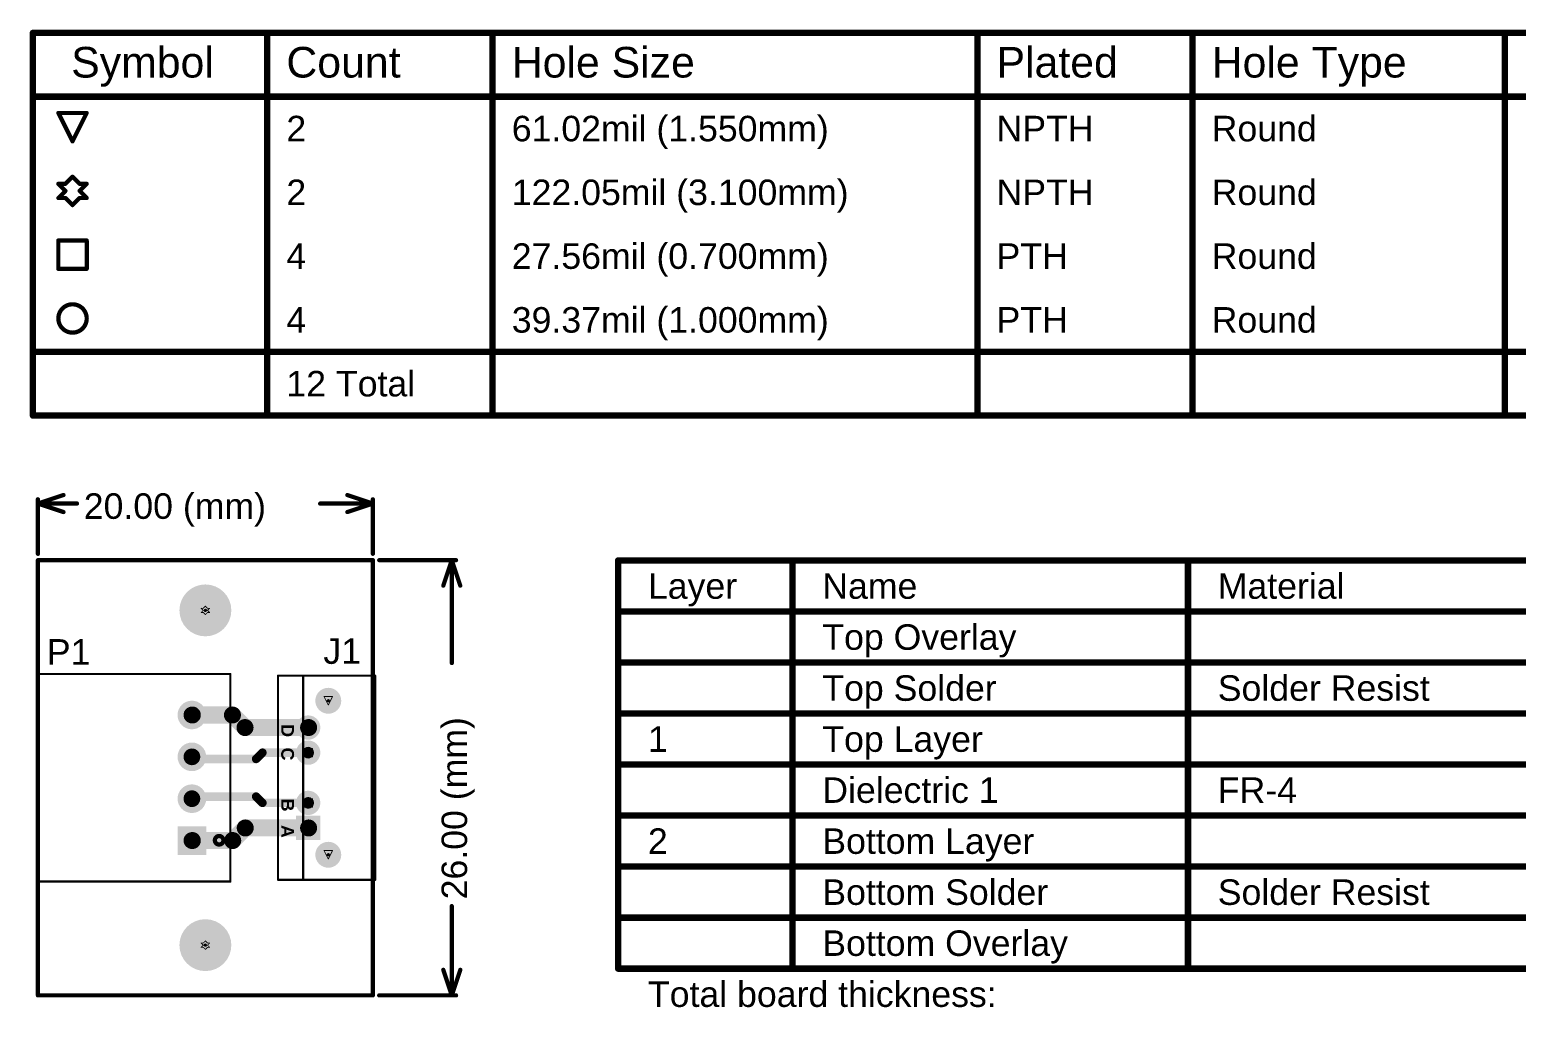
# Model space of a CAD drawing. Header units: inches. Extents: x 0 to 177, y -14 to 45.
# Drawn here: x -0.5 to 88.3, y -13.7 to 44.7 of the extents above; entities that cross this region are included whole.
import ezdxf

# ---------------------------------------------------------------- set-up
doc = ezdxf.new("R2010")
doc.units = ezdxf.units.IN
for name, color, linetype in [('Board Outline', 216, 'Continuous'), ('Bottom Layer', 5, 'Continuous'), ('Bottom Solder', 6, 'Continuous'), ('Dimensions', 6, 'Continuous'), ('Drill Drawing', 1, 'Continuous'), ('Fabrication', 76, 'Continuous'), ('Multi-Layer', 9, 'Continuous'), ('Pad Holes', 156, 'Continuous'), ('Top Layer', 1, 'Continuous'), ('Top Overlay', 2, 'Continuous'), ('Top Solder', 216, 'Continuous')]:
    doc.layers.add(name, color=color, linetype=linetype)
doc.styles.add('Arial', font='', dxfattribs={"height": 0.2})
doc.styles.add('Arial_Bold', font='', dxfattribs={"height": 0.2})
doc.styles.get('Arial').set_extended_font_data('Arial')
doc.styles.get('Arial_Bold').set_extended_font_data('Arial', bold=True)

# ---------------------------------------------------------------- blocks, each defined once
blk = doc.blocks.new('HY41226288AM0618W_1')
at = {"layer": 'Bottom Layer'}
h = blk.add_hatch(color=5, dxfattribs=at)
edge = h.paths.add_edge_path()
edge.add_arc((-3, -0.6), 0.625, 0, 360)
h = blk.add_hatch(color=5, dxfattribs=at)
edge = h.paths.add_edge_path()
edge.add_arc((-1.5, -0.6), 0.625, 0, 360)
h = blk.add_hatch(color=5, dxfattribs=at)
edge = h.paths.add_edge_path()
edge.add_arc((1.5, -0.6), 0.625, 0, 360)
blk.add_hatch(color=5, dxfattribs=at).paths.add_polyline_path([(2.375, 0.025), (3.625, 0.025), (3.625, -1.225), (2.375, -1.225)])
at = {"layer": 'Bottom Solder'}
h = blk.add_hatch(color=6, dxfattribs=at)
edge = h.paths.add_edge_path()
edge.add_arc((-4.6, 0.6), 0.102, 0, 360)
h = blk.add_hatch(color=6, dxfattribs=at)
edge = h.paths.add_edge_path()
edge.add_arc((-3, -0.6), 0.727, 0, 360)
h = blk.add_hatch(color=6, dxfattribs=at)
edge = h.paths.add_edge_path()
edge.add_arc((-1.5, -0.6), 0.727, 0, 360)
h = blk.add_hatch(color=6, dxfattribs=at)
edge = h.paths.add_edge_path()
edge.add_arc((1.5, -0.6), 0.727, 0, 360)
blk.add_hatch(color=6, dxfattribs=at).paths.add_polyline_path([(2.273, 0.127), (3.727, 0.127), (3.727, -1.327), (2.273, -1.327)])
h = blk.add_hatch(color=6, dxfattribs=at)
edge = h.paths.add_edge_path()
edge.add_arc((4.6, 0.6), 0.102, 0, 360)
at = {"layer": 'Multi-Layer'}
h = blk.add_hatch(color=9, dxfattribs=at)
edge = h.paths.add_edge_path()
edge.add_arc((-3, -0.6), 0.625, 0, 360)
h = blk.add_hatch(color=9, dxfattribs=at)
edge = h.paths.add_edge_path()
edge.add_arc((-1.5, -0.6), 0.625, 0, 360)
h = blk.add_hatch(color=9, dxfattribs=at)
edge = h.paths.add_edge_path()
edge.add_arc((1.5, -0.6), 0.625, 0, 360)
blk.add_hatch(color=9, dxfattribs=at).paths.add_polyline_path([(2.375, 0.025), (3.625, 0.025), (3.625, -1.225), (2.375, -1.225)])
at = {"layer": 'Pad Holes'}
h = blk.add_hatch(color=7, dxfattribs=at)
edge = h.paths.add_edge_path()
edge.add_arc((-4.6, 0.6), 0.775, 0, 360)
h = blk.add_hatch(color=7, dxfattribs=at)
edge = h.paths.add_edge_path()
edge.add_arc((4.6, 0.6), 0.775, 0, 360)
h = blk.add_hatch(color=7, dxfattribs=at)
edge = h.paths.add_edge_path()
edge.add_arc((-3, -0.6), 0.35, 0, 360)
h = blk.add_hatch(color=7, dxfattribs=at)
edge = h.paths.add_edge_path()
edge.add_arc((-1.5, -0.6), 0.35, 0, 360)
h = blk.add_hatch(color=7, dxfattribs=at)
edge = h.paths.add_edge_path()
edge.add_arc((1.5, -0.6), 0.35, 0, 360)
h = blk.add_hatch(color=7, dxfattribs=at)
edge = h.paths.add_edge_path()
edge.add_arc((3, -0.6), 0.35, 0, 360)
at = {"layer": 'Top Layer'}
h = blk.add_hatch(color=1, dxfattribs=at)
edge = h.paths.add_edge_path()
edge.add_arc((-3, -0.6), 0.625, 0, 360)
h = blk.add_hatch(color=1, dxfattribs=at)
edge = h.paths.add_edge_path()
edge.add_arc((-1.5, -0.6), 0.625, 0, 360)
h = blk.add_hatch(color=1, dxfattribs=at)
edge = h.paths.add_edge_path()
edge.add_arc((1.5, -0.6), 0.625, 0, 360)
blk.add_hatch(color=1, dxfattribs=at).paths.add_polyline_path([(2.375, 0.025), (3.625, 0.025), (3.625, -1.225), (2.375, -1.225)])
at = {"layer": 'Top Solder'}
h = blk.add_hatch(color=216, dxfattribs=at)
edge = h.paths.add_edge_path()
edge.add_arc((-4.6, 0.6), 0.102, 0, 360)
h = blk.add_hatch(color=216, dxfattribs=at)
edge = h.paths.add_edge_path()
edge.add_arc((-3, -0.6), 0.727, 0, 360)
h = blk.add_hatch(color=216, dxfattribs=at)
edge = h.paths.add_edge_path()
edge.add_arc((-1.5, -0.6), 0.727, 0, 360)
h = blk.add_hatch(color=216, dxfattribs=at)
edge = h.paths.add_edge_path()
edge.add_arc((1.5, -0.6), 0.727, 0, 360)
blk.add_hatch(color=216, dxfattribs=at).paths.add_polyline_path([(2.273, 0.127), (3.727, 0.127), (3.727, -1.327), (2.273, -1.327)])
h = blk.add_hatch(color=216, dxfattribs=at)
edge = h.paths.add_edge_path()
edge.add_arc((4.6, 0.6), 0.102, 0, 360)
at = {"layer": 'Top Overlay', "const_width": 0.127}
for points in [[(-6.1, -0.9), (-6.1, 3.4)], [(6.1, 3.4), (-6.1, 3.4)], [(6.1, -0.9), (6.1, 3.4)], [(6.1, -0.9), (-6.1, -0.9)], [(-6.1, -2.4), (-6.1, -0.9)], [(6.1, -0.9), (-6.1, -0.9)], [(6.1, -2.4), (6.1, -0.9)], [(6.1, -2.4), (-6.1, -2.4)]]:
    blk.add_lwpolyline(points, dxfattribs=at)
at = {"layer": 'Top Overlay', "const_width": 0.0635}
for points in [[(-6.132, 3.4, 1), (-6.068, 3.4, 1)], [(-6.132, 3.4, 1), (-6.068, 3.4, 1)], [(6.068, 3.4, 1), (6.132, 3.4, 1)], [(6.068, 3.4, 1), (6.132, 3.4, 1)], [(-6.132, -0.9, 1), (-6.068, -0.9, 1)], [(-6.132, -0.9, 1), (-6.068, -0.9, 1)], [(-6.132, -0.9, 1), (-6.068, -0.9, 1)], [(-6.132, -0.9, 1), (-6.068, -0.9, 1)], [(6.068, -0.9, 1), (6.132, -0.9, 1)], [(6.068, -0.9, 1), (6.132, -0.9, 1)], [(6.068, -0.9, 1), (6.132, -0.9, 1)], [(6.068, -0.9, 1), (6.132, -0.9, 1)], [(-6.132, -2.4, 1), (-6.068, -2.4, 1)], [(-6.132, -2.4, 1), (-6.068, -2.4, 1)], [(6.068, -2.4, 1), (6.132, -2.4, 1)], [(6.068, -2.4, 1), (6.132, -2.4, 1)]]:
    blk.add_lwpolyline(points, format="xyb", close=True, dxfattribs=at)
at = {"layer": 'Top Overlay', "style": 'Arial_Bold'}
for s, p in [('D', (-3.2, -2.21)), ('C', (-1.803, -2.21)), ('B', (1.245, -2.21)), ('A', (2.819, -2.21))]:
    blk.add_text(s, height=0.762, dxfattribs=at).set_placement(p)
blk = doc.blocks.new('JST_S4B_XH_A_LF__SN__2')
at = {"layer": 'Bottom Layer'}
blk.add_hatch(color=5, dxfattribs=at).paths.add_polyline_path([(-4.504, 0.754), (-2.996, 0.754), (-2.996, -0.754), (-4.504, -0.754)])
h = blk.add_hatch(color=5, dxfattribs=at)
edge = h.paths.add_edge_path()
edge.add_arc((-1.25, 0), 0.754, 0, 360)
h = blk.add_hatch(color=5, dxfattribs=at)
edge = h.paths.add_edge_path()
edge.add_arc((1.25, 0), 0.754, 0, 360)
h = blk.add_hatch(color=5, dxfattribs=at)
edge = h.paths.add_edge_path()
edge.add_arc((3.75, 0), 0.754, 0, 360)
at = {"layer": 'Bottom Solder'}
blk.add_hatch(color=6, dxfattribs=at).paths.add_polyline_path([(-4.606, 0.856), (-2.894, 0.856), (-2.894, -0.856), (-4.606, -0.856)])
h = blk.add_hatch(color=6, dxfattribs=at)
edge = h.paths.add_edge_path()
edge.add_arc((-1.25, 0), 0.856, 0, 360)
h = blk.add_hatch(color=6, dxfattribs=at)
edge = h.paths.add_edge_path()
edge.add_arc((1.25, 0), 0.856, 0, 360)
h = blk.add_hatch(color=6, dxfattribs=at)
edge = h.paths.add_edge_path()
edge.add_arc((3.75, 0), 0.856, 0, 360)
at = {"layer": 'Multi-Layer'}
h = blk.add_hatch(color=9, dxfattribs=at)
edge = h.paths.add_edge_path()
edge.add_arc((-1.25, 0), 0.754, 0, 360)
h = blk.add_hatch(color=9, dxfattribs=at)
edge = h.paths.add_edge_path()
edge.add_arc((1.25, 0), 0.754, 0, 360)
h = blk.add_hatch(color=9, dxfattribs=at)
edge = h.paths.add_edge_path()
edge.add_arc((3.75, 0), 0.754, 0, 360)
at = {"layer": 'Pad Holes'}
h = blk.add_hatch(color=7, dxfattribs=at)
edge = h.paths.add_edge_path()
edge.add_arc((-3.75, 0), 0.5, 0, 360)
h = blk.add_hatch(color=7, dxfattribs=at)
edge = h.paths.add_edge_path()
edge.add_arc((-1.25, 0), 0.5, 0, 360)
h = blk.add_hatch(color=7, dxfattribs=at)
edge = h.paths.add_edge_path()
edge.add_arc((1.25, 0), 0.5, 0, 360)
h = blk.add_hatch(color=7, dxfattribs=at)
edge = h.paths.add_edge_path()
edge.add_arc((3.75, 0), 0.5, 0, 360)
at = {"layer": 'Top Layer'}
blk.add_hatch(color=1, dxfattribs=at).paths.add_polyline_path([(-4.504, 0.754), (-2.996, 0.754), (-2.996, -0.754), (-4.504, -0.754)])
h = blk.add_hatch(color=1, dxfattribs=at)
edge = h.paths.add_edge_path()
edge.add_arc((-1.25, 0), 0.754, 0, 360)
h = blk.add_hatch(color=1, dxfattribs=at)
edge = h.paths.add_edge_path()
edge.add_arc((1.25, 0), 0.754, 0, 360)
h = blk.add_hatch(color=1, dxfattribs=at)
edge = h.paths.add_edge_path()
edge.add_arc((3.75, 0), 0.754, 0, 360)
at = {"layer": 'Top Solder'}
blk.add_hatch(color=216, dxfattribs=at).paths.add_polyline_path([(-4.606, 0.856), (-2.894, 0.856), (-2.894, -0.856), (-4.606, -0.856)])
h = blk.add_hatch(color=216, dxfattribs=at)
edge = h.paths.add_edge_path()
edge.add_arc((-1.25, 0), 0.856, 0, 360)
h = blk.add_hatch(color=216, dxfattribs=at)
edge = h.paths.add_edge_path()
edge.add_arc((1.25, 0), 0.856, 0, 360)
h = blk.add_hatch(color=216, dxfattribs=at)
edge = h.paths.add_edge_path()
edge.add_arc((3.75, 0), 0.856, 0, 360)
at = {"layer": 'Top Overlay', "const_width": 0.127}
for points in [[(-6.2, 9.2), (-6.2, -2.3)], [(-6.2, 9.2), (6.2, 9.2)], [(6.2, 9.2), (6.2, -2.3)], [(-6.2, -2.3), (6.2, -2.3)]]:
    blk.add_lwpolyline(points, dxfattribs=at)
at = {"layer": 'Top Overlay'}
for points, const_width in [([(-6.232, 9.2, 1), (-6.168, 9.2, 1)], 0.0635), ([(-6.232, 9.2, 1), (-6.168, 9.2, 1)], 0.0635), ([(6.168, 9.2, 1), (6.232, 9.2, 1)], 0.0635), ([(6.168, 9.2, 1), (6.232, 9.2, 1)], 0.0635), ([(-3.48, -1.626, 1), (-3.988, -1.626, 1)], 0.254), ([(-4.051, -1.626, 1), (-3.924, -1.626, 1)], 0.127), ([(-3.543, -1.626, 1), (-3.416, -1.626, 1)], 0.127), ([(-6.232, -2.3, 1), (-6.168, -2.3, 1)], 0.0635), ([(-6.232, -2.3, 1), (-6.168, -2.3, 1)], 0.0635), ([(6.168, -2.3, 1), (6.232, -2.3, 1)], 0.0635), ([(6.168, -2.3, 1), (6.232, -2.3, 1)], 0.0635)]:
    blk.add_lwpolyline(points, format="xyb", close=True, dxfattribs=dict(at, const_width=const_width))

msp = doc.modelspace()

# ---------------------------------------------------------------- hatches: boundary and pattern name
at = {"layer": 'Bottom Solder'}
h = msp.add_hatch(color=6, dxfattribs=at)
edge = h.paths.add_edge_path()
edge.add_arc((10, 10), 0.102, 0, 360)
h = msp.add_hatch(color=6, dxfattribs=at)
edge = h.paths.add_edge_path()
edge.add_arc((10, -10), 0.102, 0, 360)
at = {"layer": 'Pad Holes'}
h = msp.add_hatch(color=7, dxfattribs=at)
edge = h.paths.add_edge_path()
edge.add_arc((10, 10), 1.55, 0, 360)
h = msp.add_hatch(color=7, dxfattribs=at)
edge = h.paths.add_edge_path()
edge.add_arc((10, -10), 1.55, 0, 360)
at = {"layer": 'Top Solder'}
h = msp.add_hatch(color=216, dxfattribs=at)
edge = h.paths.add_edge_path()
edge.add_arc((10, 10), 0.102, 0, 360)
h = msp.add_hatch(color=216, dxfattribs=at)
edge = h.paths.add_edge_path()
edge.add_arc((10, -10), 0.102, 0, 360)

# ---------------------------------------------------------------- linework, layer by layer
at = {"layer": 'Board Outline', "const_width": 0.254}
for points in [[(0, 13), (20, 13)], [(0, -13), (0, 13)], [(20, -13), (20, 13)], [(0, -13), (20, -13)]]:
    msp.add_lwpolyline(points, dxfattribs=at)
at = {"layer": 'Board Outline', "const_width": 0.127}
for points in [[(-0.064, 13, 1), (0.064, 13, 1)], [(-0.064, 13, 1), (0.064, 13, 1)], [(19.937, 13, 1), (20.064, 13, 1)], [(19.937, 13, 1), (20.064, 13, 1)], [(-0.064, -13, 1), (0.064, -13, 1)], [(-0.064, -13, 1), (0.064, -13, 1)], [(19.937, -13, 1), (20.064, -13, 1)], [(19.937, -13, 1), (20.064, -13, 1)]]:
    msp.add_lwpolyline(points, format="xyb", close=True, dxfattribs=at)
at = {"layer": 'Dimensions', "const_width": 0.254}
for points in [[(0, 16.383), (1.524, 16.891)], [(18.476, 16.891), (20, 16.383)], [(0, 13.381), (0, 16.637)], [(0, 16.383), (1.524, 15.875)], [(0, 16.383), (2.331, 16.383)], [(16.856, 16.383), (20, 16.383)], [(18.476, 15.875), (20, 16.383)], [(20, 13.381), (20, 16.637)], [(20.381, 13), (24.968, 13)], [(24.206, 11.476), (24.714, 13)], [(24.714, 13), (25.222, 11.476)], [(24.714, 6.856), (24.714, 13)], [(24.714, -13), (24.714, -7.669)], [(24.206, -11.476), (24.714, -13)], [(24.714, -13), (25.222, -11.476)], [(20.381, -13), (24.968, -13)]]:
    msp.add_lwpolyline(points, dxfattribs=at)
at = {"layer": 'Dimensions', "const_width": 0.127}
for points in [[(1.46, 16.891, 1), (1.587, 16.891, 1)], [(18.413, 16.891, 1), (18.54, 16.891, 1)], [(-0.064, 16.637, 1), (0.064, 16.637, 1)], [(-0.064, 16.383, 1), (0.064, 16.383, 1)], [(-0.064, 16.383, 1), (0.064, 16.383, 1)], [(-0.064, 16.383, 1), (0.064, 16.383, 1)], [(1.46, 15.875, 1), (1.587, 15.875, 1)], [(2.268, 16.383, 1), (2.395, 16.383, 1)], [(16.792, 16.383, 1), (16.919, 16.383, 1)], [(18.413, 15.875, 1), (18.54, 15.875, 1)], [(19.937, 16.637, 1), (20.064, 16.637, 1)], [(19.937, 16.383, 1), (20.064, 16.383, 1)], [(19.937, 16.383, 1), (20.064, 16.383, 1)], [(19.937, 16.383, 1), (20.064, 16.383, 1)], [(-0.064, 13.381, 1), (0.064, 13.381, 1)], [(19.937, 13.381, 1), (20.064, 13.381, 1)], [(20.318, 13, 1), (20.445, 13, 1)], [(24.651, 13, 1), (24.778, 13, 1)], [(24.651, 13, 1), (24.778, 13, 1)], [(24.651, 13, 1), (24.778, 13, 1)], [(24.905, 13, 1), (25.032, 13, 1)], [(24.143, 11.476, 1), (24.27, 11.476, 1)], [(25.159, 11.476, 1), (25.286, 11.476, 1)], [(24.651, 6.856, 1), (24.778, 6.856, 1)], [(24.651, -7.669, 1), (24.778, -7.669, 1)], [(24.143, -11.476, 1), (24.27, -11.476, 1)], [(25.159, -11.476, 1), (25.286, -11.476, 1)], [(20.318, -13, 1), (20.445, -13, 1)], [(24.651, -13, 1), (24.778, -13, 1)], [(24.651, -13, 1), (24.778, -13, 1)], [(24.651, -13, 1), (24.778, -13, 1)], [(24.905, -13, 1), (25.032, -13, 1)]]:
    msp.add_lwpolyline(points, format="xyb", close=True, dxfattribs=at)
at = {"layer": 'Drill Drawing'}
for points, const_width in [([(-0.298, 44.501), (177.251, 44.501)], 0.381), ([(-0.298, 21.641), (-0.298, 44.501)], 0.381), ([(13.694, 21.641), (13.694, 44.501)], 0.381), ([(27.153, 21.641), (27.153, 44.501)], 0.381), ([(56.1, 21.641), (56.1, 44.501)], 0.381), ([(68.949, 21.641), (68.949, 44.501)], 0.381), ([(87.588, 21.641), (87.588, 44.501)], 0.381), ([(-0.298, 40.691), (177.251, 40.691)], 0.381), ([(1.221, 39.717), (2.914, 39.717)], 0.254), ([(1.221, 39.717), (2.067, 38.024)], 0.254), ([(2.067, 38.024), (2.914, 39.717)], 0.254), ([(1.221, 35.484), (1.644, 35.06)], 0.254), ([(1.221, 35.484), (1.644, 35.484)], 0.254), ([(1.644, 35.484), (2.067, 35.907)], 0.254), ([(2.067, 35.907), (2.491, 35.484)], 0.254), ([(2.491, 35.484), (2.914, 35.484)], 0.254), ([(2.491, 35.06), (2.914, 35.484)], 0.254), ([(1.221, 34.637), (1.644, 35.06)], 0.254), ([(1.221, 34.637), (1.644, 34.637)], 0.254), ([(1.644, 34.637), (2.067, 34.214)], 0.254), ([(2.067, 34.214), (2.491, 34.637)], 0.254), ([(2.491, 35.06), (2.914, 34.637)], 0.254), ([(2.491, 34.637), (2.914, 34.637)], 0.254), ([(1.221, 32.097), (2.914, 32.097)], 0.254), ([(1.221, 30.404), (1.221, 32.097)], 0.254), ([(2.914, 30.404), (2.914, 32.097)], 0.254), ([(1.221, 30.404), (2.914, 30.404)], 0.254), ([(-0.298, 25.451), (177.251, 25.451)], 0.381), ([(-0.298, 21.641), (177.251, 21.641)], 0.381), ([(9.746, 10.127), (9.873, 10)], 0.0508), ([(9.746, 10.127), (9.873, 10.127)], 0.0508), ([(9.746, 9.873), (9.873, 10)], 0.0508), ([(9.746, 9.873), (9.873, 9.873)], 0.0508), ([(9.873, 10.127), (10, 10.254)], 0.0508), ([(9.873, 9.873), (10, 9.746)], 0.0508), ([(10, 10.254), (10.127, 10.127)], 0.0508), ([(10, 9.746), (10.127, 9.873)], 0.0508), ([(10.127, 10.127), (10.254, 10.127)], 0.0508), ([(10.127, 10), (10.254, 10.127)], 0.0508), ([(10.127, 10), (10.254, 9.873)], 0.0508), ([(10.127, 9.873), (10.254, 9.873)], 0.0508), ([(17.085, 4.854), (17.593, 4.854)], 0.0508), ([(17.085, 4.854), (17.339, 4.346)], 0.0508), ([(17.339, 4.346), (17.593, 4.854)], 0.0508), ([(15.885, 3.254), (16.393, 3.254)], 0.0508), ([(15.885, 2.746), (15.885, 3.254)], 0.0508), ([(15.885, 2.746), (16.393, 2.746)], 0.0508), ([(16.393, 2.746), (16.393, 3.254)], 0.0508), ([(15.885, 1.754), (16.393, 1.754)], 0.0508), ([(15.885, 1.246), (15.885, 1.754)], 0.0508), ([(16.393, 1.246), (16.393, 1.754)], 0.0508), ([(15.885, 1.246), (16.393, 1.246)], 0.0508), ([(15.885, -1.246), (16.393, -1.246)], 0.0508), ([(15.885, -1.754), (15.885, -1.246)], 0.0508), ([(15.885, -1.754), (16.393, -1.754)], 0.0508), ([(16.393, -1.754), (16.393, -1.246)], 0.0508), ([(15.885, -2.746), (16.393, -2.746)], 0.0508), ([(15.885, -3.254), (15.885, -2.746)], 0.0508), ([(15.885, -3.254), (16.393, -3.254)], 0.0508), ([(16.393, -3.254), (16.393, -2.746)], 0.0508), ([(17.085, -4.346), (17.593, -4.346)], 0.0508), ([(17.085, -4.346), (17.339, -4.854)], 0.0508), ([(17.339, -4.854), (17.593, -4.346)], 0.0508), ([(9.873, -9.873), (10, -9.746)], 0.0508), ([(10, -9.746), (10.127, -9.873)], 0.0508), ([(9.746, -9.873), (9.873, -10)], 0.0508), ([(9.746, -9.873), (9.873, -9.873)], 0.0508), ([(9.746, -10.127), (9.873, -10)], 0.0508), ([(9.746, -10.127), (9.873, -10.127)], 0.0508), ([(9.873, -10.127), (10, -10.254)], 0.0508), ([(10, -10.254), (10.127, -10.127)], 0.0508), ([(10.127, -9.873), (10.254, -9.873)], 0.0508), ([(10.127, -10), (10.254, -9.873)], 0.0508), ([(10.127, -10), (10.254, -10.127)], 0.0508), ([(10.127, -10.127), (10.254, -10.127)], 0.0508)]:
    msp.add_lwpolyline(points, dxfattribs=dict(at, const_width=const_width))
for points, const_width in [([(-0.393, 44.501, 1), (-0.203, 44.501, 1)], 0.191), ([(-0.393, 44.501, 1), (-0.203, 44.501, 1)], 0.191), ([(13.599, 44.501, 1), (13.789, 44.501, 1)], 0.191), ([(27.057, 44.501, 1), (27.248, 44.501, 1)], 0.191), ([(56.005, 44.501, 1), (56.195, 44.501, 1)], 0.191), ([(68.854, 44.501, 1), (69.045, 44.501, 1)], 0.191), ([(87.493, 44.501, 1), (87.683, 44.501, 1)], 0.191), ([(-0.393, 40.691, 1), (-0.203, 40.691, 1)], 0.191), ([(1.157, 39.717, 1), (1.284, 39.717, 1)], 0.127), ([(1.157, 39.717, 1), (1.284, 39.717, 1)], 0.127), ([(2.85, 39.717, 1), (2.977, 39.717, 1)], 0.127), ([(2.85, 39.717, 1), (2.977, 39.717, 1)], 0.127), ([(2.004, 38.024, 1), (2.131, 38.024, 1)], 0.127), ([(2.004, 38.024, 1), (2.131, 38.024, 1)], 0.127), ([(1.157, 35.484, 1), (1.284, 35.484, 1)], 0.127), ([(1.157, 35.484, 1), (1.284, 35.484, 1)], 0.127), ([(1.58, 35.484, 1), (1.707, 35.484, 1)], 0.127), ([(1.58, 35.484, 1), (1.707, 35.484, 1)], 0.127), ([(2.004, 35.907, 1), (2.131, 35.907, 1)], 0.127), ([(2.004, 35.907, 1), (2.131, 35.907, 1)], 0.127), ([(2.427, 35.484, 1), (2.554, 35.484, 1)], 0.127), ([(2.427, 35.484, 1), (2.554, 35.484, 1)], 0.127), ([(2.85, 35.484, 1), (2.977, 35.484, 1)], 0.127), ([(2.85, 35.484, 1), (2.977, 35.484, 1)], 0.127), ([(1.157, 34.637, 1), (1.284, 34.637, 1)], 0.127), ([(1.157, 34.637, 1), (1.284, 34.637, 1)], 0.127), ([(1.58, 35.06, 1), (1.707, 35.06, 1)], 0.127), ([(1.58, 35.06, 1), (1.707, 35.06, 1)], 0.127), ([(1.58, 34.637, 1), (1.707, 34.637, 1)], 0.127), ([(1.58, 34.637, 1), (1.707, 34.637, 1)], 0.127), ([(2.427, 35.06, 1), (2.554, 35.06, 1)], 0.127), ([(2.427, 35.06, 1), (2.554, 35.06, 1)], 0.127), ([(2.427, 34.637, 1), (2.554, 34.637, 1)], 0.127), ([(2.427, 34.637, 1), (2.554, 34.637, 1)], 0.127), ([(2.85, 34.637, 1), (2.977, 34.637, 1)], 0.127), ([(2.85, 34.637, 1), (2.977, 34.637, 1)], 0.127), ([(2.004, 34.214, 1), (2.131, 34.214, 1)], 0.127), ([(2.004, 34.214, 1), (2.131, 34.214, 1)], 0.127), ([(1.157, 32.097, 1), (1.284, 32.097, 1)], 0.127), ([(1.157, 32.097, 1), (1.284, 32.097, 1)], 0.127), ([(2.85, 32.097, 1), (2.977, 32.097, 1)], 0.127), ([(2.85, 32.097, 1), (2.977, 32.097, 1)], 0.127), ([(1.157, 30.404, 1), (1.284, 30.404, 1)], 0.127), ([(1.157, 30.404, 1), (1.284, 30.404, 1)], 0.127), ([(2.85, 30.404, 1), (2.977, 30.404, 1)], 0.127), ([(2.85, 30.404, 1), (2.977, 30.404, 1)], 0.127), ([(2.914, 27.44, 1), (1.221, 27.44, 1)], 0.254), ([(1.157, 27.44, 1), (1.284, 27.44, 1)], 0.127), ([(2.85, 27.44, 1), (2.977, 27.44, 1)], 0.127), ([(-0.393, 25.451, 1), (-0.203, 25.451, 1)], 0.191), ([(-0.393, 21.641, 1), (-0.203, 21.641, 1)], 0.191), ([(-0.393, 21.641, 1), (-0.203, 21.641, 1)], 0.191), ([(13.599, 21.641, 1), (13.789, 21.641, 1)], 0.191), ([(27.057, 21.641, 1), (27.248, 21.641, 1)], 0.191), ([(56.005, 21.641, 1), (56.195, 21.641, 1)], 0.191), ([(68.854, 21.641, 1), (69.045, 21.641, 1)], 0.191), ([(87.493, 21.641, 1), (87.683, 21.641, 1)], 0.191), ([(9.733, 10.127, 1), (9.759, 10.127, 1)], 0.0254), ([(9.733, 10.127, 1), (9.759, 10.127, 1)], 0.0254), ([(9.733, 9.873, 1), (9.759, 9.873, 1)], 0.0254), ([(9.733, 9.873, 1), (9.759, 9.873, 1)], 0.0254), ([(9.86, 10.127, 1), (9.886, 10.127, 1)], 0.0254), ([(9.86, 10.127, 1), (9.886, 10.127, 1)], 0.0254), ([(9.86, 10, 1), (9.886, 10, 1)], 0.0254), ([(9.86, 10, 1), (9.886, 10, 1)], 0.0254), ([(9.86, 9.873, 1), (9.886, 9.873, 1)], 0.0254), ([(9.86, 9.873, 1), (9.886, 9.873, 1)], 0.0254), ([(9.987, 10.254, 1), (10.013, 10.254, 1)], 0.0254), ([(9.987, 10.254, 1), (10.013, 10.254, 1)], 0.0254), ([(9.987, 9.746, 1), (10.013, 9.746, 1)], 0.0254), ([(9.987, 9.746, 1), (10.013, 9.746, 1)], 0.0254), ([(10.114, 10.127, 1), (10.14, 10.127, 1)], 0.0254), ([(10.114, 10.127, 1), (10.14, 10.127, 1)], 0.0254), ([(10.114, 10, 1), (10.14, 10, 1)], 0.0254), ([(10.114, 10, 1), (10.14, 10, 1)], 0.0254), ([(10.114, 9.873, 1), (10.14, 9.873, 1)], 0.0254), ([(10.114, 9.873, 1), (10.14, 9.873, 1)], 0.0254), ([(10.241, 10.127, 1), (10.267, 10.127, 1)], 0.0254), ([(10.241, 10.127, 1), (10.267, 10.127, 1)], 0.0254), ([(10.241, 9.873, 1), (10.267, 9.873, 1)], 0.0254), ([(10.241, 9.873, 1), (10.267, 9.873, 1)], 0.0254), ([(17.072, 4.854, 1), (17.098, 4.854, 1)], 0.0254), ([(17.072, 4.854, 1), (17.098, 4.854, 1)], 0.0254), ([(17.58, 4.854, 1), (17.606, 4.854, 1)], 0.0254), ([(17.58, 4.854, 1), (17.606, 4.854, 1)], 0.0254), ([(9.449, 3.75, 1), (8.941, 3.75, 1)], 0.0508), ([(8.928, 3.75, 1), (8.953, 3.75, 1)], 0.0254), ([(9.436, 3.75, 1), (9.461, 3.75, 1)], 0.0254), ([(17.326, 4.346, 1), (17.352, 4.346, 1)], 0.0254), ([(17.326, 4.346, 1), (17.352, 4.346, 1)], 0.0254), ([(15.872, 3.254, 1), (15.898, 3.254, 1)], 0.0254), ([(15.872, 3.254, 1), (15.898, 3.254, 1)], 0.0254), ([(15.872, 2.746, 1), (15.898, 2.746, 1)], 0.0254), ([(15.872, 2.746, 1), (15.898, 2.746, 1)], 0.0254), ([(16.38, 3.254, 1), (16.406, 3.254, 1)], 0.0254), ([(16.38, 3.254, 1), (16.406, 3.254, 1)], 0.0254), ([(16.38, 2.746, 1), (16.406, 2.746, 1)], 0.0254), ([(16.38, 2.746, 1), (16.406, 2.746, 1)], 0.0254), ([(15.872, 1.754, 1), (15.898, 1.754, 1)], 0.0254), ([(15.872, 1.754, 1), (15.898, 1.754, 1)], 0.0254), ([(16.38, 1.754, 1), (16.406, 1.754, 1)], 0.0254), ([(16.38, 1.754, 1), (16.406, 1.754, 1)], 0.0254), ([(9.449, 1.25, 1), (8.941, 1.25, 1)], 0.0508), ([(8.928, 1.25, 1), (8.953, 1.25, 1)], 0.0254), ([(9.436, 1.25, 1), (9.461, 1.25, 1)], 0.0254), ([(15.872, 1.246, 1), (15.898, 1.246, 1)], 0.0254), ([(15.872, 1.246, 1), (15.898, 1.246, 1)], 0.0254), ([(16.38, 1.246, 1), (16.406, 1.246, 1)], 0.0254), ([(16.38, 1.246, 1), (16.406, 1.246, 1)], 0.0254), ([(9.449, -1.25, 1), (8.941, -1.25, 1)], 0.0508), ([(8.928, -1.25, 1), (8.953, -1.25, 1)], 0.0254), ([(9.436, -1.25, 1), (9.461, -1.25, 1)], 0.0254), ([(15.872, -1.246, 1), (15.898, -1.246, 1)], 0.0254), ([(15.872, -1.246, 1), (15.898, -1.246, 1)], 0.0254), ([(15.872, -1.754, 1), (15.898, -1.754, 1)], 0.0254), ([(15.872, -1.754, 1), (15.898, -1.754, 1)], 0.0254), ([(16.38, -1.246, 1), (16.406, -1.246, 1)], 0.0254), ([(16.38, -1.246, 1), (16.406, -1.246, 1)], 0.0254), ([(16.38, -1.754, 1), (16.406, -1.754, 1)], 0.0254), ([(16.38, -1.754, 1), (16.406, -1.754, 1)], 0.0254), ([(9.449, -3.75, 1), (8.941, -3.75, 1)], 0.0508), ([(15.872, -2.746, 1), (15.898, -2.746, 1)], 0.0254), ([(15.872, -2.746, 1), (15.898, -2.746, 1)], 0.0254), ([(15.872, -3.254, 1), (15.898, -3.254, 1)], 0.0254), ([(15.872, -3.254, 1), (15.898, -3.254, 1)], 0.0254), ([(16.38, -2.746, 1), (16.406, -2.746, 1)], 0.0254), ([(16.38, -2.746, 1), (16.406, -2.746, 1)], 0.0254), ([(16.38, -3.254, 1), (16.406, -3.254, 1)], 0.0254), ([(16.38, -3.254, 1), (16.406, -3.254, 1)], 0.0254), ([(8.928, -3.75, 1), (8.953, -3.75, 1)], 0.0254), ([(9.436, -3.75, 1), (9.461, -3.75, 1)], 0.0254), ([(17.072, -4.346, 1), (17.098, -4.346, 1)], 0.0254), ([(17.072, -4.346, 1), (17.098, -4.346, 1)], 0.0254), ([(17.58, -4.346, 1), (17.606, -4.346, 1)], 0.0254), ([(17.58, -4.346, 1), (17.606, -4.346, 1)], 0.0254), ([(17.326, -4.854, 1), (17.352, -4.854, 1)], 0.0254), ([(17.326, -4.854, 1), (17.352, -4.854, 1)], 0.0254), ([(9.987, -9.746, 1), (10.013, -9.746, 1)], 0.0254), ([(9.987, -9.746, 1), (10.013, -9.746, 1)], 0.0254), ([(9.733, -9.873, 1), (9.759, -9.873, 1)], 0.0254), ([(9.733, -9.873, 1), (9.759, -9.873, 1)], 0.0254), ([(9.733, -10.127, 1), (9.759, -10.127, 1)], 0.0254), ([(9.733, -10.127, 1), (9.759, -10.127, 1)], 0.0254), ([(9.86, -9.873, 1), (9.886, -9.873, 1)], 0.0254), ([(9.86, -9.873, 1), (9.886, -9.873, 1)], 0.0254), ([(9.86, -10, 1), (9.886, -10, 1)], 0.0254), ([(9.86, -10, 1), (9.886, -10, 1)], 0.0254), ([(9.86, -10.127, 1), (9.886, -10.127, 1)], 0.0254), ([(9.86, -10.127, 1), (9.886, -10.127, 1)], 0.0254), ([(9.987, -10.254, 1), (10.013, -10.254, 1)], 0.0254), ([(9.987, -10.254, 1), (10.013, -10.254, 1)], 0.0254), ([(10.114, -9.873, 1), (10.14, -9.873, 1)], 0.0254), ([(10.114, -9.873, 1), (10.14, -9.873, 1)], 0.0254), ([(10.114, -10, 1), (10.14, -10, 1)], 0.0254), ([(10.114, -10, 1), (10.14, -10, 1)], 0.0254), ([(10.114, -10.127, 1), (10.14, -10.127, 1)], 0.0254), ([(10.114, -10.127, 1), (10.14, -10.127, 1)], 0.0254), ([(10.241, -9.873, 1), (10.267, -9.873, 1)], 0.0254), ([(10.241, -9.873, 1), (10.267, -9.873, 1)], 0.0254), ([(10.241, -10.127, 1), (10.267, -10.127, 1)], 0.0254), ([(10.241, -10.127, 1), (10.267, -10.127, 1)], 0.0254)]:
    msp.add_lwpolyline(points, format="xyb", close=True, dxfattribs=dict(at, const_width=const_width))
at = {"layer": 'Fabrication', "const_width": 0.381}
for points in [[(34.648, 12.979), (149.933, 12.979)], [(34.648, -11.405), (34.648, 12.979)], [(45.06, -11.405), (45.06, 12.979)], [(68.675, -11.405), (68.675, 12.979)], [(34.648, 9.931), (149.933, 9.931)], [(34.648, 6.883), (45.06, 6.883)], [(45.06, 6.883), (68.675, 6.883)], [(68.675, 6.883), (90.513, 6.883)], [(34.648, 3.835), (45.06, 3.835)], [(45.06, 3.835), (68.675, 3.835)], [(68.675, 3.835), (90.513, 3.835)], [(34.648, 0.787), (45.06, 0.787)], [(45.06, 0.787), (68.675, 0.787)], [(68.675, 0.787), (90.513, 0.787)], [(34.648, -2.261), (45.06, -2.261)], [(45.06, -2.261), (68.675, -2.261)], [(68.675, -2.261), (90.513, -2.261)], [(34.648, -5.309), (45.06, -5.309)], [(45.06, -5.309), (68.675, -5.309)], [(68.675, -5.309), (90.513, -5.309)], [(34.648, -8.357), (45.06, -8.357)], [(45.06, -8.357), (68.675, -8.357)], [(68.675, -8.357), (90.513, -8.357)], [(34.648, -11.405), (45.06, -11.405)], [(45.06, -11.405), (68.675, -11.405)], [(68.675, -11.405), (90.513, -11.405)]]:
    msp.add_lwpolyline(points, dxfattribs=at)
at = {"layer": 'Fabrication', "const_width": 0.191}
for points in [[(34.553, 12.979, 1), (34.743, 12.979, 1)], [(34.553, 12.979, 1), (34.743, 12.979, 1)], [(44.964, 12.979, 1), (45.155, 12.979, 1)], [(68.58, 12.979, 1), (68.77, 12.979, 1)], [(34.553, 9.931, 1), (34.743, 9.931, 1)], [(34.553, 6.883, 1), (34.743, 6.883, 1)], [(44.964, 6.883, 1), (45.155, 6.883, 1)], [(44.964, 6.883, 1), (45.155, 6.883, 1)], [(68.58, 6.883, 1), (68.77, 6.883, 1)], [(68.58, 6.883, 1), (68.77, 6.883, 1)], [(34.553, 3.835, 1), (34.743, 3.835, 1)], [(44.964, 3.835, 1), (45.155, 3.835, 1)], [(44.964, 3.835, 1), (45.155, 3.835, 1)], [(68.58, 3.835, 1), (68.77, 3.835, 1)], [(68.58, 3.835, 1), (68.77, 3.835, 1)], [(34.553, 0.787, 1), (34.743, 0.787, 1)], [(44.964, 0.787, 1), (45.155, 0.787, 1)], [(44.964, 0.787, 1), (45.155, 0.787, 1)], [(68.58, 0.787, 1), (68.77, 0.787, 1)], [(68.58, 0.787, 1), (68.77, 0.787, 1)], [(34.553, -2.261, 1), (34.743, -2.261, 1)], [(44.964, -2.261, 1), (45.155, -2.261, 1)], [(44.964, -2.261, 1), (45.155, -2.261, 1)], [(68.58, -2.261, 1), (68.77, -2.261, 1)], [(68.58, -2.261, 1), (68.77, -2.261, 1)], [(34.553, -5.309, 1), (34.743, -5.309, 1)], [(44.964, -5.309, 1), (45.155, -5.309, 1)], [(44.964, -5.309, 1), (45.155, -5.309, 1)], [(68.58, -5.309, 1), (68.77, -5.309, 1)], [(68.58, -5.309, 1), (68.77, -5.309, 1)], [(34.553, -8.357, 1), (34.743, -8.357, 1)], [(44.964, -8.357, 1), (45.155, -8.357, 1)], [(44.964, -8.357, 1), (45.155, -8.357, 1)], [(68.58, -8.357, 1), (68.77, -8.357, 1)], [(68.58, -8.357, 1), (68.77, -8.357, 1)], [(34.553, -11.405, 1), (34.743, -11.405, 1)], [(34.553, -11.405, 1), (34.743, -11.405, 1)], [(44.964, -11.405, 1), (45.155, -11.405, 1)], [(44.964, -11.405, 1), (45.155, -11.405, 1)], [(44.964, -11.405, 1), (45.155, -11.405, 1)], [(68.58, -11.405, 1), (68.77, -11.405, 1)], [(68.58, -11.405, 1), (68.77, -11.405, 1)], [(68.58, -11.405, 1), (68.77, -11.405, 1)]]:
    msp.add_lwpolyline(points, format="xyb", close=True, dxfattribs=at)
at = {"layer": 'Top Layer'}
for points, const_width in [([(9.22, 3.75), (11.617, 3.75)], 1.016), ([(11.617, 3.75), (12.367, 3)], 1.016), ([(12.367, 3), (16.164, 3)], 1.016), ([(9.22, 1.25), (9.345, 1.125)], 0.508), ([(9.345, 1.125), (13.03, 1.125)], 0.508), ([(13.03, 1.125), (13.405, 1.5)], 0.508), ([(13.405, 1.5), (16.164, 1.5)], 0.508), ([(9.22, -1.25), (9.345, -1.125)], 0.508), ([(9.345, -1.125), (13.03, -1.125)], 0.508), ([(13.03, -1.125), (13.405, -1.5)], 0.508), ([(13.405, -1.5), (16.164, -1.5)], 0.508), ([(11.631, -3.75), (12.381, -3)], 1.016), ([(12.381, -3), (16.164, -3)], 1.016), ([(9.22, -3.75), (11.631, -3.75)], 1.016)]:
    msp.add_lwpolyline(points, dxfattribs=dict(at, const_width=const_width))
for points, const_width in [([(8.966, 3.75, 1), (9.474, 3.75, 1)], 0.508), ([(11.363, 3.75, 1), (11.871, 3.75, 1)], 0.508), ([(11.363, 3.75, 1), (11.871, 3.75, 1)], 0.508), ([(12.113, 3, 1), (12.621, 3, 1)], 0.508), ([(12.113, 3, 1), (12.621, 3, 1)], 0.508), ([(15.91, 3, 1), (16.418, 3, 1)], 0.508), ([(9.093, 1.25, 1), (9.347, 1.25, 1)], 0.254), ([(9.218, 1.125, 1), (9.472, 1.125, 1)], 0.254), ([(9.218, 1.125, 1), (9.472, 1.125, 1)], 0.254), ([(12.903, 1.125, 1), (13.157, 1.125, 1)], 0.254), ([(12.903, 1.125, 1), (13.157, 1.125, 1)], 0.254), ([(13.278, 1.5, 1), (13.532, 1.5, 1)], 0.254), ([(13.278, 1.5, 1), (13.532, 1.5, 1)], 0.254), ([(16.037, 1.5, 1), (16.291, 1.5, 1)], 0.254), ([(9.218, -1.125, 1), (9.472, -1.125, 1)], 0.254), ([(9.218, -1.125, 1), (9.472, -1.125, 1)], 0.254), ([(12.903, -1.125, 1), (13.157, -1.125, 1)], 0.254), ([(12.903, -1.125, 1), (13.157, -1.125, 1)], 0.254), ([(9.093, -1.25, 1), (9.347, -1.25, 1)], 0.254), ([(13.278, -1.5, 1), (13.532, -1.5, 1)], 0.254), ([(13.278, -1.5, 1), (13.532, -1.5, 1)], 0.254), ([(16.037, -1.5, 1), (16.291, -1.5, 1)], 0.254), ([(12.127, -3, 1), (12.635, -3, 1)], 0.508), ([(12.127, -3, 1), (12.635, -3, 1)], 0.508), ([(15.91, -3, 1), (16.418, -3, 1)], 0.508), ([(8.966, -3.75, 1), (9.474, -3.75, 1)], 0.508), ([(11.377, -3.75, 1), (11.885, -3.75, 1)], 0.508), ([(11.377, -3.75, 1), (11.885, -3.75, 1)], 0.508)]:
    msp.add_lwpolyline(points, format="xyb", close=True, dxfattribs=dict(at, const_width=const_width))

# ---------------------------------------------------------------- block references
for name, p, rotation in [('JST_S4B_XH_A_LF__SN__2', (9.195, 0), 90), ('HY41226288AM0618W_1', (16.739, 0), 270)]:
    msp.add_blockref(name, p, dxfattribs=dict(rotation=rotation))

# ---------------------------------------------------------------- texts
at = {"layer": 'Dimensions', "style": 'Arial'}
msp.add_text('20.00 (mm)', height=1.524, dxfattribs=at).set_placement((2.738, 15.469))
msp.add_text('26.00 (mm)', height=1.524, rotation=90, dxfattribs=at).set_placement((25.628, -7.262))
at = {"layer": 'Drill Drawing', "style": 'Arial'}
for s, height, p in [('Symbol', 1.8288, (1.988, 41.834)), ('Count', 1.8288, (14.837, 41.834)), ('Hole Size', 1.8288, (28.296, 41.834)), ('Plated', 1.8288, (57.243, 41.834)), ('Hole Type', 1.8288, (70.092, 41.834)), ('2', 1.524, (14.837, 38.024)), ('61.02mil (1.550mm)', 1.524, (28.296, 38.024)), ('NPTH', 1.524, (57.243, 38.024)), ('Round', 1.524, (70.092, 38.024)), ('2', 1.524, (14.837, 34.214)), ('122.05mil (3.100mm)', 1.524, (28.296, 34.214)), ('NPTH', 1.524, (57.243, 34.214)), ('Round', 1.524, (70.092, 34.214)), ('27.56mil (0.700mm)', 1.524, (28.296, 30.404)), ('Round', 1.524, (70.092, 30.404)), ('4', 1.524, (14.837, 30.404)), ('PTH', 1.524, (57.243, 30.404)), ('4', 1.524, (14.837, 26.594)), ('39.37mil (1.000mm)', 1.524, (28.296, 26.594)), ('PTH', 1.524, (57.243, 26.594)), ('Round', 1.524, (70.092, 26.594)), ('12 Total', 1.524, (14.837, 22.784))]:
    msp.add_text(s, height=height, dxfattribs=at).set_placement(p)
at = {"layer": 'Fabrication', "style": 'Arial'}
for s, p in [('Layer', (36.426, 10.693)), ('Name', (46.838, 10.693)), ('Material', (70.453, 10.693)), ('Top Overlay', (46.838, 7.645)), ('Top Solder', (46.838, 4.597)), ('Solder Resist', (70.453, 4.597)), ('1', (36.426, 1.549)), ('Top Layer', (46.838, 1.549)), ('Dielectric 1', (46.838, -1.499)), ('FR-4', (70.453, -1.499)), ('2', (36.426, -4.547)), ('Bottom Layer', (46.838, -4.547)), ('Bottom Solder', (46.838, -7.595)), ('Solder Resist', (70.453, -7.595)), ('Bottom Overlay', (46.838, -10.643)), ('Total board thickness:', (36.426, -13.691))]:
    msp.add_text(s, height=1.524, dxfattribs=at).set_placement(p)
at = {"layer": 'Top Overlay', "style": 'Arial'}
for s, p in [('P1', (0.534, 6.757)), ('J1', (17.044, 6.807))]:
    msp.add_text(s, height=1.524, dxfattribs=at).set_placement(p)

doc.saveas('drawing.dxf')
